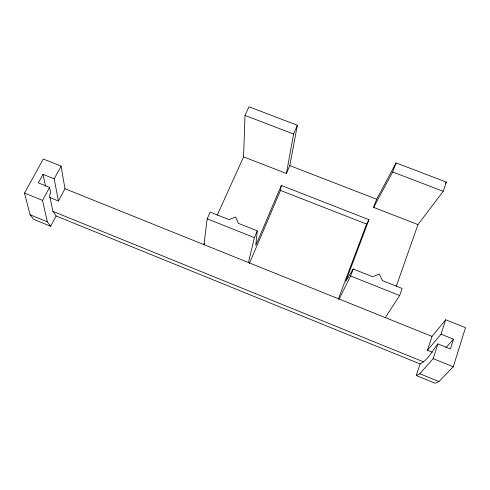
<?xml version="1.0" encoding="UTF-8"?>
<svg xmlns="http://www.w3.org/2000/svg" width="490" height="490" viewBox="0 0 490 490"><rect width="100%" height="100%" fill="white"/><g stroke="black" fill="none" stroke-linecap="round" stroke-linejoin="round"><path stroke-width="0.73" d="M243.579 156.855L245 115.432L248.975 106.796L297.369 125.262L289.792 165.602L286.423 173.497L243.579 156.855L217.235 215.214M204.563 243.285L203.95 244.639L207.178 218.81L210.216 212.139L228.971 219.6L235.641 217.015L238.385 223.342L257.281 230.857L255.786 245.386L281.327 185.465L368.982 219.679L345.781 281.352L353.223 269.01L372.706 276.752L379.278 274.026L382.482 280.641L402.119 288.451L399.644 295.55L385.293 317.6M249.386 263.479L280.476 190.42L281.327 185.465M286.423 173.497L293.59 134.033L297.369 125.262M248.473 262.548L254.377 237.632L257.281 230.857M427.488 350.252L441.043 334.186L453.483 339.184L450.396 348.941L437.901 343.913C432.162 350.62 428.432 359.795 420.089 363.941L416.28 375.536L435.059 383.204L438.96 381.551L453.268 366.814L465.5 327.675L445.698 319.768L432.015 336.397L427.488 350.252L432.364 352.224M416.28 375.536L419.814 373.741L433.142 358.656L437.901 343.913M441.043 334.186L445.698 319.768M443.205 191.321L446.378 182.109L396.061 162.913L376.669 199.246L373.613 207.368L417.97 224.598L443.205 191.321L392.674 171.972L373.613 207.368M396.159 286.668L417.97 224.598M392.674 171.972L396.061 162.913M339.135 299.029L350.601 275.993L353.223 269.01M338.259 299.274L366.575 224.083L368.982 219.679M58.426 201.01L64.974 188.724L61.072 166.128L43.292 159.023L24.5 193.085L30.086 214.792L33.724 219.349L50.666 226.27L56.13 215.974L52.908 211.368L49.564 195.198L50.715 193.066L49.564 187.407L38.343 182.886L43.016 174.348L54.2 178.838L58.426 201.01L49.735 197.495M50.666 226.27L47.334 221.829L42.538 200.392L49.564 187.407M54.2 178.838L61.072 166.128M445.477 183.321L446.378 182.109M445.9 347.68L453.483 339.184M245 115.432L293.59 134.033M289.792 165.602L376.669 199.246M280.476 190.42L366.575 224.083M207.178 218.81L254.377 237.632M350.601 275.993L399.644 295.55M64.974 188.724L432.015 336.397M24.5 193.085L42.538 200.392M433.142 358.656L453.268 366.814M52.908 211.368L423.672 361.932M56.13 215.974L420.089 363.941M30.086 214.792L47.334 221.829M419.814 373.741L438.96 381.551M43.016 174.348L45.527 186.261"/></g></svg>
